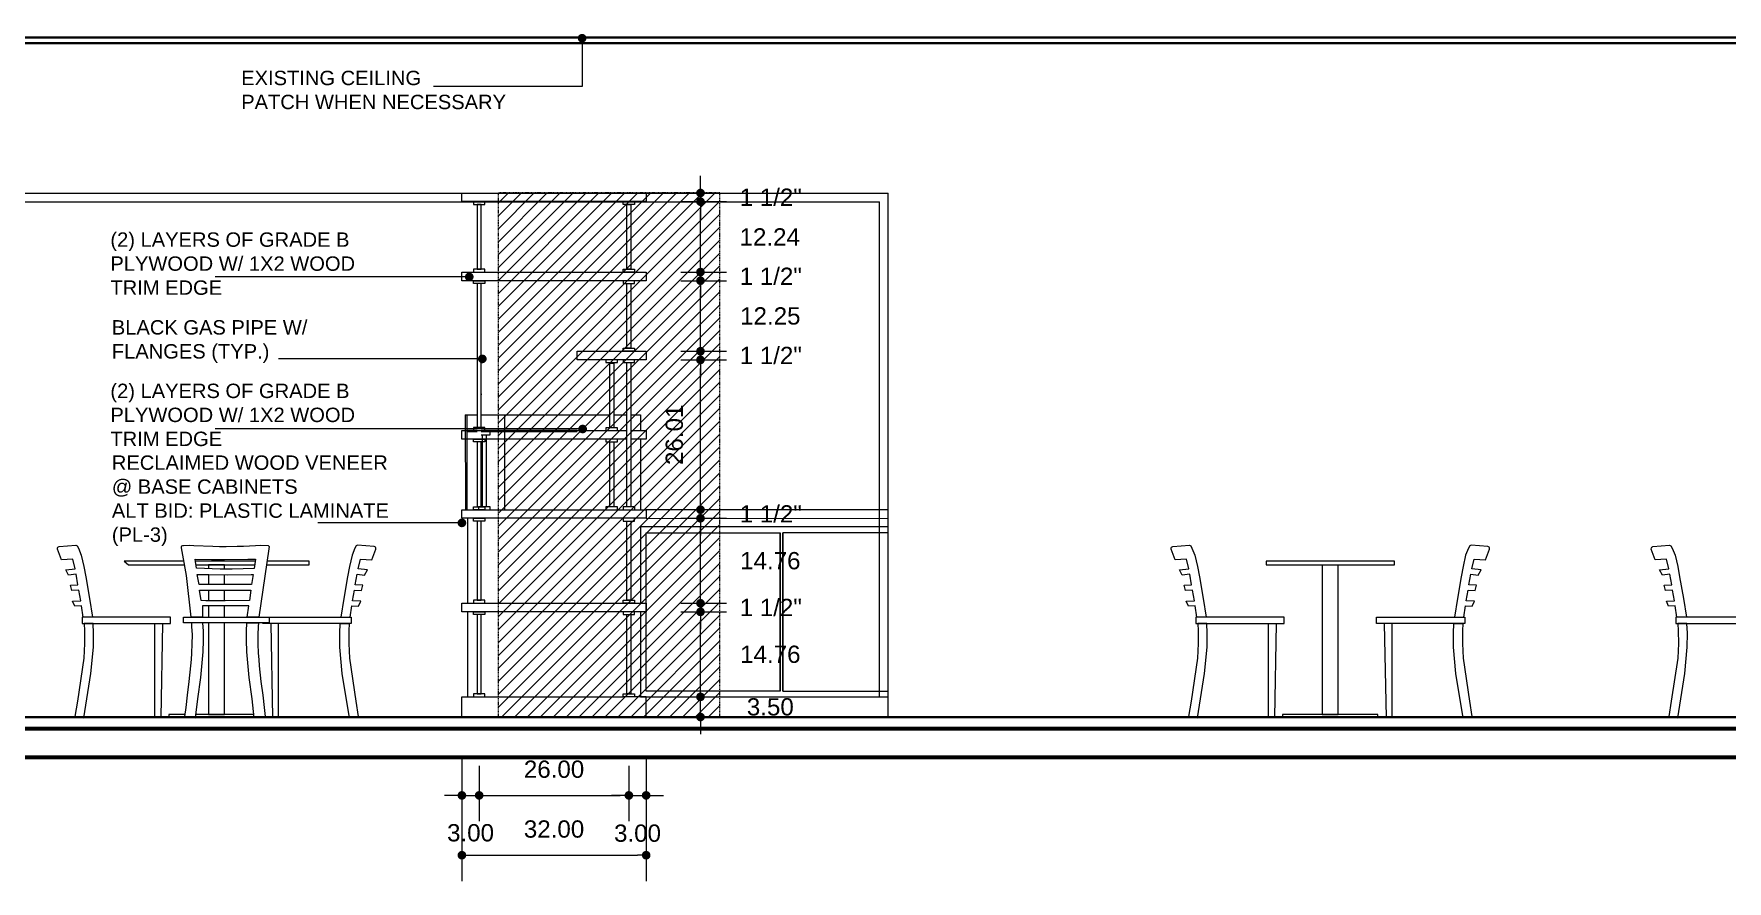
# Model space of a CAD drawing. Extents: x -566 to 72611, y -487 to 32334.
# Drawn here: x 179.1 to 473.2, y 448.5 to 595.6 of the extents above; entities that cross this region are included whole.
import ezdxf

# ---------------------------------------------------------------- set-up
doc = ezdxf.new("R2010")
doc.units = 0
doc.header["$LTSCALE"] = 0.5
doc.header["$MEASUREMENT"] = 0
doc.linetypes.add('HIDDEN', pattern=[0.375, 0.25, -0.125])
doc.layers.get('0').update_dxf_attribs({"color": 20, "linetype": 'CONTINUOUS'})
doc.layers.get('DEFPOINTS').update_dxf_attribs({"linetype": 'CONTINUOUS', "lineweight": 5})
for name, color, linetype, lineweight in [('Annotations', 40, 'CONTINUOUS', 5), ('Framing', 142, 'CONTINUOUS', 35), ('hatch', 253, 'CONTINUOUS', 5), ('viewed', 160, 'CONTINUOUS', 13), ('walls', 191, 'CONTINUOUS', 60)]:
    doc.layers.add(name, color=color, linetype=linetype, lineweight=lineweight)
doc.layers.add('demolished', color=7, linetype='HIDDEN', lineweight=13, true_color=0xf00000)
doc.layers.add('layout', color=7, linetype='CONTINUOUS', lineweight=5, true_color=0xcfcfcf)
doc.styles.get("Standard").update_dxf_attribs({"font": 'arial.ttf'})
doc.dimstyles.new('Arch96', dxfattribs={"dimscale": 96, "dimtxt": 0.03125, "dimasz": 0.015625, "dimexe": 0.046875, "dimexo": 0.0625, "dimgap": 0.03125, "dimtad": 1, "dimtoh": 1, "dimdec": 4, "dimzin": 3, "dimdsep": 46, "dimlunit": 4, "dimtxsty": 'Standard', "dimblk": 'DOT', "dimcen": 0, "dimdle": 0.046875, "dimclrd": 256, "dimclre": 256, "dimclrt": 256, "dimaunit": 1, "dimadec": 3, "dimazin": 2, "dimtfac": 1, "dimtdec": 4, "dimtmove": 2, "dimatfit": 3, "dimldrblk": 'ARO14', "dimfxl": 1, "dimfrac": 2, "dimlwd": -1, "dimlwe": -1, "dimarcsym": 0})
doc.dimstyles.new('Arch96 IN', dxfattribs={"dimscale": 96, "dimtxt": 0.03125, "dimasz": 0.015625, "dimexe": 0.046875, "dimexo": 0.125, "dimgap": 0.03125, "dimtad": 1, "dimtoh": 1, "dimzin": 3, "dimdsep": 46, "dimtxsty": 'Standard', "dimblk": 'DOT', "dimcen": 0, "dimdle": 0.046875, "dimclrd": 256, "dimclre": 256, "dimclrt": 256, "dimaunit": 1, "dimadec": 3, "dimazin": 2, "dimtfac": 1, "dimtmove": 2, "dimatfit": 3, "dimldrblk": 'ARO14', "dimfxl": 1, "dimfrac": 2, "dimlwd": -1, "dimlwe": -1, "dimarcsym": 0})

# ---------------------------------------------------------------- blocks, each defined once
blk = doc.blocks.new('_Dot')
at = {"color": 0, "linetype": 'ByBlock', "lineweight": -2}
blk.add_line((-0.5, 0), (-1, 0), dxfattribs=at)
at = {"color": 0, "linetype": 'ByBlock', "const_width": 0.5}
blk.add_lwpolyline([(-0.25, 0, 1), (0.25, 0, 1)], format="xyb", close=True, dxfattribs=at)
blk = doc.blocks.new('*D141')
at = {"layer": 'Annotations', "transparency": 16777216}
for p, q in [((294.9, 481.96), (294.9, 483.46)), ((294.9, 476.96), (294.9, 480.46)), ((297.47, 480.46), (299.4, 480.46)), ((297.47, 476.96), (299.4, 476.96)), ((294.9, 475.46), (294.9, 473.96))]:
    blk.add_line(p, q, dxfattribs=at)
at = {"layer": 'DEFPOINTS', "color": 0, "transparency": 16777216}
for p in [(285.47, 480.46), (294.9, 480.46), (285.47, 476.96)]:
    blk.add_point(p, dxfattribs=at)
at = {"layer": 'Annotations', "transparency": 16777216, "xscale": 1.5, "yscale": 1.5, "zscale": 1.5}
for p, rotation in [((294.9, 480.46), 270), ((294.9, 476.96), 90)]:
    blk.add_blockref('_Dot', p, dxfattribs=dict(at, rotation=rotation))
at = {"layer": 'Annotations', "transparency": 16777216, "insert": (307.03, 478.71), "char_height": 3, "attachment_point": 5}
blk.add_mtext('3.50', dxfattribs=at)
blk = doc.blocks.new('ARO14')
blk.add_line((0, 0), (-1.02, 0))
at = {"const_width": 0.0625}
blk.add_lwpolyline([(-0.77, 0.47), (0, 0), (-0.77, -0.47)], dxfattribs=at)
blk = doc.blocks.new('*D142')
at = {"layer": 'Annotations', "transparency": 16777216}
for p, q in [((297.47, 495.22), (299.4, 495.22)), ((294.9, 481.96), (294.9, 493.72)), ((297.47, 480.46), (299.4, 480.46))]:
    blk.add_line(p, q, dxfattribs=at)
at = {"layer": 'DEFPOINTS', "color": 0, "transparency": 16777216}
for p in [(285.47, 495.22), (294.9, 495.22), (285.47, 480.46)]:
    blk.add_point(p, dxfattribs=at)
at = {"layer": 'Annotations', "transparency": 16777216, "xscale": 1.5, "yscale": 1.5, "zscale": 1.5}
for p, rotation in [((294.9, 495.22), 90), ((294.9, 480.46), 270)]:
    blk.add_blockref('_Dot', p, dxfattribs=dict(at, rotation=rotation))
at = {"layer": 'Annotations', "transparency": 16777216, "insert": (307.03, 487.84), "char_height": 3, "attachment_point": 5}
blk.add_mtext('14.76', dxfattribs=at)
blk = doc.blocks.new('*D143')
at = {"layer": 'Annotations', "transparency": 16777216}
for p, q in [((294.9, 498.21), (294.9, 499.71)), ((291.47, 496.71), (299.4, 496.71)), ((291.47, 495.22), (299.4, 495.22)), ((294.9, 495.22), (294.9, 496.71)), ((294.9, 493.72), (294.9, 492.22))]:
    blk.add_line(p, q, dxfattribs=at)
at = {"layer": 'DEFPOINTS', "color": 0, "transparency": 16777216}
for p in [(285.47, 496.71), (285.47, 495.22), (294.9, 496.71)]:
    blk.add_point(p, dxfattribs=at)
at = {"layer": 'Annotations', "transparency": 16777216, "xscale": 1.5, "yscale": 1.5, "zscale": 1.5}
for p, rotation in [((294.9, 496.71), 270), ((294.9, 495.22), 90)]:
    blk.add_blockref('_Dot', p, dxfattribs=dict(at, rotation=rotation))
at = {"layer": 'Annotations', "transparency": 16777216, "insert": (307.11, 495.97), "char_height": 3, "attachment_point": 5}
blk.add_mtext('1 1/2"', dxfattribs=at)
blk = doc.blocks.new('*D144')
at = {"layer": 'Annotations', "transparency": 16777216}
for p, q in [((294.9, 498.21), (294.9, 509.97)), ((297.47, 511.47), (299.4, 511.47)), ((297.47, 496.71), (299.4, 496.71))]:
    blk.add_line(p, q, dxfattribs=at)
at = {"layer": 'DEFPOINTS', "color": 0, "transparency": 16777216}
for p in [(285.47, 511.47), (294.9, 511.47), (285.47, 496.71)]:
    blk.add_point(p, dxfattribs=at)
at = {"layer": 'Annotations', "transparency": 16777216, "xscale": 1.5, "yscale": 1.5, "zscale": 1.5}
for p, rotation in [((294.9, 511.47), 90), ((294.9, 496.71), 270)]:
    blk.add_blockref('_Dot', p, dxfattribs=dict(at, rotation=rotation))
at = {"layer": 'Annotations', "transparency": 16777216, "insert": (307.03, 504.09), "char_height": 3, "attachment_point": 5}
blk.add_mtext('14.76', dxfattribs=at)
blk = doc.blocks.new('*D145')
at = {"layer": 'Annotations', "transparency": 16777216}
for p, q in [((294.9, 514.47), (294.9, 515.97)), ((291.47, 512.97), (299.4, 512.97)), ((294.9, 511.47), (294.9, 512.97)), ((291.47, 511.47), (299.4, 511.47)), ((294.9, 509.97), (294.9, 508.47))]:
    blk.add_line(p, q, dxfattribs=at)
at = {"layer": 'DEFPOINTS', "color": 0, "transparency": 16777216}
for p in [(285.47, 512.97), (294.9, 512.97), (285.47, 511.47)]:
    blk.add_point(p, dxfattribs=at)
at = {"layer": 'Annotations', "transparency": 16777216, "xscale": 1.5, "yscale": 1.5, "zscale": 1.5}
for p, rotation in [((294.9, 512.97), 270), ((294.9, 511.47), 90)]:
    blk.add_blockref('_Dot', p, dxfattribs=dict(at, rotation=rotation))
at = {"layer": 'Annotations', "transparency": 16777216, "insert": (307.11, 512.22), "char_height": 3, "attachment_point": 5}
blk.add_mtext('1 1/2"', dxfattribs=at)
blk = doc.blocks.new('*D146')
at = {"layer": 'Annotations', "transparency": 16777216}
for p, q in [((297.47, 538.98), (299.4, 538.98)), ((294.9, 514.47), (294.9, 537.48)), ((297.47, 512.97), (299.4, 512.97))]:
    blk.add_line(p, q, dxfattribs=at)
at = {"layer": 'DEFPOINTS', "color": 0, "transparency": 16777216}
for p in [(285.47, 538.98), (294.9, 538.98), (285.47, 512.97)]:
    blk.add_point(p, dxfattribs=at)
at = {"layer": 'Annotations', "transparency": 16777216, "xscale": 1.5, "yscale": 1.5, "zscale": 1.5}
for p, rotation in [((294.9, 538.98), 90), ((294.9, 512.97), 270)]:
    blk.add_blockref('_Dot', p, dxfattribs=dict(at, rotation=rotation))
at = {"layer": 'Annotations', "transparency": 16777216, "insert": (290.37, 525.97), "char_height": 3, "attachment_point": 5, "rotation": 90}
blk.add_mtext('26.01', dxfattribs=at)
blk = doc.blocks.new('*D147')
at = {"layer": 'Annotations', "transparency": 16777216}
for p, q in [((294.9, 541.98), (294.9, 543.48)), ((291.47, 540.48), (299.4, 540.48)), ((291.47, 538.98), (299.4, 538.98)), ((294.9, 538.98), (294.9, 540.48)), ((294.9, 537.48), (294.9, 535.98))]:
    blk.add_line(p, q, dxfattribs=at)
at = {"layer": 'DEFPOINTS', "color": 0, "transparency": 16777216}
for p in [(285.47, 540.48), (285.47, 538.98), (294.9, 540.48)]:
    blk.add_point(p, dxfattribs=at)
at = {"layer": 'Annotations', "transparency": 16777216, "xscale": 1.5, "yscale": 1.5, "zscale": 1.5}
for p, rotation in [((294.9, 540.48), 270), ((294.9, 538.98), 90)]:
    blk.add_blockref('_Dot', p, dxfattribs=dict(at, rotation=rotation))
at = {"layer": 'Annotations', "transparency": 16777216, "insert": (307.11, 539.73), "char_height": 3, "attachment_point": 5}
blk.add_mtext('1 1/2"', dxfattribs=at)
blk = doc.blocks.new('*D148')
at = {"layer": 'Annotations', "transparency": 16777216}
for p, q in [((294.9, 541.98), (294.9, 551.23)), ((297.47, 552.73), (299.4, 552.73)), ((297.47, 540.48), (299.4, 540.48))]:
    blk.add_line(p, q, dxfattribs=at)
at = {"layer": 'DEFPOINTS', "color": 0, "transparency": 16777216}
for p in [(285.47, 552.73), (294.9, 552.73), (285.47, 540.48)]:
    blk.add_point(p, dxfattribs=at)
at = {"layer": 'Annotations', "transparency": 16777216, "xscale": 1.5, "yscale": 1.5, "zscale": 1.5}
for p, rotation in [((294.9, 552.73), 90), ((294.9, 540.48), 270)]:
    blk.add_blockref('_Dot', p, dxfattribs=dict(at, rotation=rotation))
at = {"layer": 'Annotations', "transparency": 16777216, "insert": (307.03, 546.6), "char_height": 3, "attachment_point": 5}
blk.add_mtext('12.25', dxfattribs=at)
blk = doc.blocks.new('*D149')
at = {"layer": 'Annotations', "transparency": 16777216}
for p, q in [((294.9, 555.73), (294.9, 557.23)), ((291.47, 554.23), (299.4, 554.23)), ((294.9, 552.73), (294.9, 554.23)), ((291.47, 552.73), (299.4, 552.73)), ((294.9, 551.23), (294.9, 549.73))]:
    blk.add_line(p, q, dxfattribs=at)
at = {"layer": 'DEFPOINTS', "color": 0, "transparency": 16777216}
for p in [(285.47, 554.23), (294.9, 554.23), (285.47, 552.73)]:
    blk.add_point(p, dxfattribs=at)
at = {"layer": 'Annotations', "transparency": 16777216, "xscale": 1.5, "yscale": 1.5, "zscale": 1.5}
for p, rotation in [((294.9, 554.23), 270), ((294.9, 552.73), 90)]:
    blk.add_blockref('_Dot', p, dxfattribs=dict(at, rotation=rotation))
at = {"layer": 'Annotations', "transparency": 16777216, "insert": (307.11, 553.48), "char_height": 3, "attachment_point": 5}
blk.add_mtext('1 1/2"', dxfattribs=at)
blk = doc.blocks.new('*D150')
at = {"layer": 'Annotations', "transparency": 16777216}
for p, q in [((294.9, 555.73), (294.9, 564.96)), ((297.47, 566.46), (299.4, 566.46)), ((297.47, 554.23), (299.4, 554.23))]:
    blk.add_line(p, q, dxfattribs=at)
at = {"layer": 'DEFPOINTS', "color": 0, "transparency": 16777216}
for p in [(285.47, 566.46), (294.9, 566.46), (285.47, 554.23)]:
    blk.add_point(p, dxfattribs=at)
at = {"layer": 'Annotations', "transparency": 16777216, "xscale": 1.5, "yscale": 1.5, "zscale": 1.5}
for p, rotation in [((294.9, 566.46), 90), ((294.9, 554.23), 270)]:
    blk.add_blockref('_Dot', p, dxfattribs=dict(at, rotation=rotation))
at = {"layer": 'Annotations', "transparency": 16777216, "insert": (306.93, 560.34), "char_height": 3, "attachment_point": 5}
blk.add_mtext('12.24', dxfattribs=at)
blk = doc.blocks.new('*D151')
at = {"layer": 'Annotations', "transparency": 16777216}
for p, q in [((294.9, 569.46), (294.9, 570.96)), ((291.47, 567.96), (299.4, 567.96)), ((294.9, 566.46), (294.9, 567.96)), ((291.47, 566.46), (299.4, 566.46)), ((294.9, 564.96), (294.9, 563.46))]:
    blk.add_line(p, q, dxfattribs=at)
at = {"layer": 'DEFPOINTS', "color": 0, "transparency": 16777216}
for p in [(285.47, 567.96), (294.9, 567.96), (285.47, 566.46)]:
    blk.add_point(p, dxfattribs=at)
at = {"layer": 'Annotations', "transparency": 16777216, "xscale": 1.5, "yscale": 1.5, "zscale": 1.5}
for p, rotation in [((294.9, 567.96), 270), ((294.9, 566.46), 90)]:
    blk.add_blockref('_Dot', p, dxfattribs=dict(at, rotation=rotation))
at = {"layer": 'Annotations', "transparency": 16777216, "insert": (307.11, 567.21), "char_height": 3, "attachment_point": 5}
blk.add_mtext('1 1/2"', dxfattribs=at)
blk = doc.blocks.new('*D152')
at = {"layer": 'Annotations', "transparency": 16777216}
for p, q in [((253.47, 470.04), (253.47, 448.46)), ((285.47, 470.04), (285.47, 448.46)), ((254.97, 452.96), (283.97, 452.96))]:
    blk.add_line(p, q, dxfattribs=at)
at = {"layer": 'DEFPOINTS', "color": 0, "transparency": 16777216}
for p in [(253.47, 482.04), (285.47, 482.04), (285.47, 452.96)]:
    blk.add_point(p, dxfattribs=at)
at = {"layer": 'Annotations', "transparency": 16777216, "xscale": 1.5, "yscale": 1.5, "zscale": 1.5, "rotation": 180}
blk.add_blockref('_Dot', (253.47, 452.96), dxfattribs=at)
at = {"layer": 'Annotations', "transparency": 16777216, "xscale": 1.5, "yscale": 1.5, "zscale": 1.5}
blk.add_blockref('_Dot', (285.47, 452.96), dxfattribs=at)
at = {"layer": 'Annotations', "transparency": 16777216, "insert": (269.47, 457.49), "char_height": 3, "attachment_point": 5}
blk.add_mtext('32.00', dxfattribs=at)
blk = doc.blocks.new('*D153')
at = {"layer": 'Annotations', "transparency": 16777216}
for p, q in [((253.47, 468.46), (253.47, 458.85)), ((256.47, 468.46), (256.47, 458.85)), ((251.97, 463.35), (250.47, 463.35)), ((253.47, 463.35), (256.47, 463.35)), ((257.97, 463.35), (259.47, 463.35))]:
    blk.add_line(p, q, dxfattribs=at)
at = {"layer": 'DEFPOINTS', "color": 0, "transparency": 16777216}
for p in [(253.47, 480.46), (256.47, 480.46), (256.47, 463.35)]:
    blk.add_point(p, dxfattribs=at)
at = {"layer": 'Annotations', "transparency": 16777216, "xscale": 1.5, "yscale": 1.5, "zscale": 1.5}
blk.add_blockref('_Dot', (253.47, 463.35), dxfattribs=at)
at = {"layer": 'Annotations', "transparency": 16777216, "xscale": 1.5, "yscale": 1.5, "zscale": 1.5, "rotation": 180}
blk.add_blockref('_Dot', (256.47, 463.35), dxfattribs=at)
at = {"layer": 'Annotations', "transparency": 16777216, "insert": (254.97, 456.84), "char_height": 3, "attachment_point": 5}
blk.add_mtext('3.00', dxfattribs=at)
blk = doc.blocks.new('*D154')
at = {"layer": 'Annotations', "transparency": 16777216}
for p, q in [((256.47, 468.46), (256.47, 458.85)), ((282.47, 468.46), (282.47, 458.85)), ((257.97, 463.35), (280.97, 463.35))]:
    blk.add_line(p, q, dxfattribs=at)
at = {"layer": 'DEFPOINTS', "color": 0, "transparency": 16777216}
for p in [(256.47, 480.46), (282.47, 480.46), (282.47, 463.35)]:
    blk.add_point(p, dxfattribs=at)
at = {"layer": 'Annotations', "transparency": 16777216, "xscale": 1.5, "yscale": 1.5, "zscale": 1.5, "rotation": 180}
blk.add_blockref('_Dot', (256.47, 463.35), dxfattribs=at)
at = {"layer": 'Annotations', "transparency": 16777216, "xscale": 1.5, "yscale": 1.5, "zscale": 1.5}
blk.add_blockref('_Dot', (282.47, 463.35), dxfattribs=at)
at = {"layer": 'Annotations', "transparency": 16777216, "insert": (269.47, 467.88), "char_height": 3, "attachment_point": 5}
blk.add_mtext('26.00', dxfattribs=at)
blk = doc.blocks.new('*D155')
at = {"layer": 'Annotations', "transparency": 16777216}
for p, q in [((282.47, 468.46), (282.47, 458.85)), ((285.47, 466.71), (285.47, 458.85)), ((280.97, 463.35), (279.47, 463.35)), ((282.47, 463.35), (285.47, 463.35)), ((286.97, 463.35), (288.47, 463.35))]:
    blk.add_line(p, q, dxfattribs=at)
at = {"layer": 'DEFPOINTS', "color": 0, "transparency": 16777216}
for p in [(282.47, 480.46), (285.47, 478.71), (285.47, 463.35)]:
    blk.add_point(p, dxfattribs=at)
at = {"layer": 'Annotations', "transparency": 16777216, "xscale": 1.5, "yscale": 1.5, "zscale": 1.5}
blk.add_blockref('_Dot', (282.47, 463.35), dxfattribs=at)
at = {"layer": 'Annotations', "transparency": 16777216, "xscale": 1.5, "yscale": 1.5, "zscale": 1.5, "rotation": 180}
blk.add_blockref('_Dot', (285.47, 463.35), dxfattribs=at)
at = {"layer": 'Annotations', "transparency": 16777216, "insert": (283.97, 456.77), "char_height": 3, "attachment_point": 5}
blk.add_mtext('3.00', dxfattribs=at)

msp = doc.modelspace()

# ---------------------------------------------------------------- hatches: boundary and pattern name
at = {"layer": 'demolished'}
h = msp.add_hatch(dxfattribs=at)
h.set_pattern_fill('ANSI31', color=256, scale=0.5, style=0)
h.set_pattern_definition([(225, (520.0315, 375.2067), (1.122532, -1.122532), [])])
h.paths.add_polyline_path([(298.25, 567.98959), (259.75, 567.98959), (259.75, 476.96138), (298.25, 476.96138)])

# ---------------------------------------------------------------- linework, layer by layer
for p, q in [((286.98893, 476.96138), (0.00592, 476.96138)), ((291.99485, 476.96138), (286.98893, 476.96138)), ((341.26541, 476.96138), (291.99485, 476.96138)), ((328.51628, 476.96138), (471.74509, 476.96138)), ((471.74509, 476.96138), (328.51628, 476.96138)), ((330.88209, 476.96138), (345.54954, 476.96138)), ((345.54954, 476.96138), (330.88209, 476.96138)), ((341.26541, 476.96138), (340.30537, 476.96138)), ((340.30537, 476.96138), (344.62379, 476.96138)), ((341.26541, 476.96138), (340.30537, 476.96138)), ((341.26541, 476.96138), (340.30537, 476.96138)), ((340.30537, 476.96138), (341.26541, 476.96138)), ((341.36827, 476.96138), (341.16255, 476.96138)), ((345.54954, 476.96138), (341.26541, 476.96138)), ((356.6325, 476.96138), (341.26541, 476.96138)), ((356.6325, 476.96138), (401.63444, 476.96138)), ((401.63444, 476.96138), (356.6325, 476.96138)), ((575.24057, 476.96138), (401.63444, 476.96138))]:
    msp.add_line(p, q)
msp.add_lwpolyline([(298.25, 567.98959), (259.75, 567.98959), (259.75, 476.96138), (298.25, 476.96138)], close=True, dxfattribs=at)
at = {"layer": 'Framing'}
for p, q in [((575.25, 594.96138, -80), (0.00018, 594.96138)), ((575.25, 593.96138, -80), (0.00023, 593.96138)), ((0.00592, 476.96138), (575.25, 476.96138)), ((0.00592, 476.96138), (575.25, 476.96138))]:
    msp.add_line(p, q, dxfattribs=at)
at = {"layer": 'hatch'}
for p, q in [((254.04785, 529.4314), (256.12071, 529.43257)), ((254.04785, 529.4314), (254.09928, 512.94569)), ((254.29785, 529.43218), (254.34928, 512.94647)), ((256.81068, 529.43296), (279.13902, 529.44553)), ((260.88641, 529.4314, 50.53082), (260.88641, 512.94569, 50.53082)), ((279.82899, 529.44591), (282.12783, 529.44721)), ((282.8178, 529.4476), (284.5001, 529.44854)), ((284.5001, 529.44854), (284.5001, 526.72605)), ((256.12071, 526.72605, -20), (254.3063, 526.72605, -20)), ((256.12071, 526.47605, -20), (254.30708, 526.47605, -20)), ((273.46925, 526.72605, -20), (256.81068, 526.72605, -20)), ((273.46925, 526.47605, -20), (256.81068, 526.47605, -20)), ((284.49422, 525.2174), (284.46925, 512.96283)), ((254.46925, 511.47418), (254.46925, 496.7121)), ((308.72588, 481.46138), (308.72588, 508.97418)), ((309.22588, 481.46138), (309.22588, 508.97418)), ((254.46925, 495.22345), (254.46925, 480.46138))]:
    msp.add_line(p, q, dxfattribs=at)
for points in [[(256.81068, 525.97604), (258.35945, 525.97604), (258.35945, 526.47605), (256.81068, 526.47605)], [(327.51628, 512.96854), (285.46925, 512.96854), (285.46925, 512.96854)], [(327.51628, 509.97418), (284.46925, 509.97418)], [(327.51628, 509.97418), (284.46925, 509.97418), (284.46925, 496.7121)], [(285.46925, 511.47418), (327.51628, 511.46283)], [(327.51628, 508.97418), (309.22588, 508.97418), (309.22588, 481.46138), (327.51628, 481.46138)], [(284.46925, 495.22345), (284.46925, 480.46138), (327.51628, 480.46138)]]:
    msp.add_lwpolyline(points, dxfattribs=at)
for points in [[(257.01803, 525.97604), (257.708, 525.97604), (257.708, 513.44856), (257.01803, 513.44856)], [(256.36301, 512.96283), (258.36301, 512.96283), (258.36301, 513.44285), (256.36301, 513.44285)], [(285.46925, 508.97418), (308.72588, 508.97418), (308.72588, 481.46138), (285.46925, 481.46138)]]:
    msp.add_lwpolyline(points, close=True, dxfattribs=at)
msp.add_arc((254.94715, 529.93395, 50.53082), 5.96049, 355.1634076, 355.2005463, dxfattribs=at)
at = {"layer": 'layout'}
for p, q in [((366.33575, 476.96138), (384.33648, 476.96138)), ((384.33648, 476.96138), (366.33575, 476.96138)), ((399.6115, 476.96138), (384.33648, 476.96138)), ((384.33648, 476.96138), (399.6115, 476.96138)), ((402.76767, 476.96138), (426.76864, 476.96138)), ((426.76864, 476.96138), (402.76767, 476.96138)), ((426.76864, 476.96138), (402.76767, 476.96138)), ((426.76864, 476.96138), (402.76767, 476.96138)), ((426.76864, 476.96138), (402.76767, 476.96138)), ((402.76767, 476.96138), (426.76864, 476.96138)), ((427.38581, 476.96138), (450.76961, 476.96138)), ((450.76961, 476.96138), (427.38581, 476.96138)), ((427.38581, 476.96138), (450.76961, 476.96138)), ((450.76961, 476.96138), (427.38581, 476.96138)), ((450.76961, 476.96138), (427.38581, 476.96138)), ((427.38581, 476.96138), (450.76961, 476.96138)), ((450.64222, 476.96138, 0.00378), (470.96623, 476.96138, 0.00378)), ((470.96623, 476.96138, 0.00378), (450.64222, 476.96138, 0.00378))]:
    msp.add_line(p, q, dxfattribs=at)
for points in [[(183.51851, 506.56703), (186.41215, 506.82388), (186.65216, 506.68673), (186.85788, 506.27528), (187.37218, 505.07524), (187.81792, 503.12087), (188.14364, 501.28651), (188.81224, 497.56636), (189.32655, 494.30909), (187.68077, 494.30909), (187.40065, 496.26345), (186.24071, 496.19488), (185.86355, 497.05205), (187.26717, 497.14862), (186.92475, 498.98744), (185.7264, 498.93784), (185.48639, 499.8636), (186.79823, 499.91356), (186.46358, 501.74081), (185.17781, 501.61224), (184.6635, 502.53799), (186.28924, 502.70679), (185.89784, 504.35521), (183.90919, 504.25234), (183.22345, 506.13814), (183.25632, 506.34386), (183.31385, 506.45605), (183.42316, 506.50779), (183.52673, 506.58252)], [(238.23784, 506.56703), (235.34421, 506.82388), (235.1042, 506.68673), (234.89848, 506.27528), (234.38417, 505.07524), (233.93844, 503.12087), (233.61271, 501.28651), (232.94411, 497.56636), (232.4298, 494.30909), (234.07559, 494.30909), (234.3557, 496.26345), (235.51564, 496.19488), (235.8928, 497.05205), (234.48918, 497.14862), (234.8316, 498.98744), (236.02995, 498.93784), (236.26996, 499.8636), (234.95813, 499.91356), (235.29278, 501.74081), (236.57854, 501.61224), (237.09285, 502.53799), (235.46711, 502.70679), (235.85851, 504.35521), (237.84717, 504.25234), (238.53291, 506.13814), (238.50003, 506.34386), (238.4425, 506.45605), (238.33319, 506.50779), (238.22962, 506.58252)], [(205.20136, 504.01301), (194.81248, 504.01234), (195.55447, 503.36717), (205.309, 503.36717)], [(217.57248, 504.01381), (207.18115, 504.01314)], [(207.28435, 503.36717), (217.46831, 503.36717)], [(212.26453, 502.64085), (212.26462, 503.36717), (209.48736, 503.36717), (209.48728, 502.72414)], [(219.53653, 503.36717), (226.94303, 503.36717), (226.94387, 504.01442), (219.63069, 504.01394)], [(209.48716, 501.72723), (209.48694, 499.96646)], [(212.26419, 499.96646), (212.26441, 501.67259)], [(209.48682, 498.99841), (209.48659, 497.15137)], [(212.26384, 497.13081), (212.26407, 498.98186)], [(209.48648, 496.28684), (209.48624, 494.31806)], [(212.26349, 494.31806), (212.26374, 496.28195)], [(219.9858, 494.30909), (234.24702, 494.30909), (234.24702, 493.17761), (218.92069, 493.17761), (218.92069, 493.33216)], [(209.48611, 493.33216), (209.48413, 477.39368), (212.26139, 477.39368), (212.26337, 493.33216)], [(205.3476, 477.39368), (202.58871, 477.39368), (202.58871, 476.96138), (219.15681, 476.96138), (219.15681, 477.03898)], [(217.34911, 477.39368), (207.28307, 477.39368)]]:
    msp.add_lwpolyline(points, dxfattribs=at)
for points in [[(219.84207, 506.7553), (219.97922, 506.54958), (219.94493, 506.17242), (218.21913, 494.31806), (216.18683, 494.31806), (216.46267, 496.27454), (208.42627, 496.28871), (208.42279, 494.31806), (206.47996, 494.31806), (205.61292, 501.54366), (205.02541, 505.06875), (204.76854, 506.33406), (204.77289, 506.56672), (204.8586, 506.70387), (204.97861, 506.7553), (205.12499, 506.74739), (206.13837, 506.79524), (206.89546, 506.75542), (210.20739, 506.61815), (211.38108, 506.57789), (212.50463, 506.58387), (214.42471, 506.61815), (215.55618, 506.65244), (217.61341, 506.72102), (218.4363, 506.78959)], [(217.633, 504.38949), (217.3734, 502.778), (213.56753, 502.64085), (211.5103, 502.64085), (207.37318, 502.81118), (207.11987, 504.39665), (210.00167, 504.28663), (212.25135, 504.29698), (216.29335, 504.35521)], [(217.21844, 501.73156), (216.95802, 499.96646), (207.84158, 499.96646), (207.51585, 501.73224), (209.53879, 501.7271), (212.71035, 501.66367), (216.84865, 501.73448)], [(216.81637, 499.00642), (216.56839, 497.21721), (212.38462, 497.12991), (209.00734, 497.15492), (208.25303, 497.1892), (208.17063, 497.21854), (207.92485, 499.00642), (211.27029, 498.98928), (213.56753, 498.97213)], [(202.83567, 494.30909), (187.50933, 494.30909), (187.50933, 493.17761), (202.83567, 493.17761)], [(205.09446, 494.31806), (219.9858, 494.31806), (219.9858, 493.33216), (205.09446, 493.33216)], [(187.81792, 476.82267), (189.05225, 484.53726), (189.48084, 489.11459), (189.49798, 491.54897), (189.42941, 493.17761), (187.86935, 493.17761), (187.92078, 491.94328), (187.93792, 489.7489), (187.81792, 487.17737), (186.68644, 479.73707), (186.275, 477.02839)], [(200.16127, 476.85695), (200.16127, 493.17761), (201.49762, 493.17761), (201.18988, 476.85695)], [(207.21332, 476.79808), (207.60166, 480.11423), (208.11596, 483.81723), (208.52741, 488.30884), (208.59598, 490.33178), (208.59598, 491.94328), (208.49114, 493.25739), (208.45884, 493.33216), (206.49888, 493.33216), (206.53876, 492.66331), (206.60733, 491.22325), (206.59019, 489.69747), (206.52161, 488.03455), (206.45304, 486.93736), (206.35018, 485.84017), (206.05874, 483.13149), (205.75015, 480.76568), (205.51014, 478.63988), (205.30442, 477.06268)], [(217.41886, 476.79808), (217.03052, 480.11423), (216.51622, 483.81723), (216.10477, 488.30884), (216.0362, 490.33178), (216.0362, 491.94328), (216.14104, 493.25739), (216.16556, 493.33216), (218.13407, 493.33216), (218.09342, 492.66331), (218.02485, 491.22325), (218.04199, 489.69747), (218.11057, 488.03455), (218.17914, 486.93736), (218.282, 485.84017), (218.57344, 483.13149), (218.88203, 480.76568), (219.12204, 478.63988), (219.32776, 477.06268)], [(221.59508, 476.85695), (221.59508, 493.17761), (220.25873, 493.17761), (220.56647, 476.85695)], [(233.93844, 476.82267), (232.7041, 484.53726), (232.27551, 489.11459), (232.25837, 491.54897), (232.32694, 493.17761), (233.88701, 493.17761), (233.83558, 491.94328), (233.81843, 489.7489), (233.93844, 487.17737), (235.06991, 479.73707), (235.48136, 477.02839)]]:
    msp.add_lwpolyline(points, close=True, dxfattribs=at)
for points, elevation in [([(376.92056, 506.56703), (379.81419, 506.82388), (380.0542, 506.68673), (380.25992, 506.27528), (380.77423, 505.07524), (381.21996, 503.12087), (381.54569, 501.28651), (382.21428, 497.56636), (382.72859, 494.30909), (381.08281, 494.30909), (380.80269, 496.26345), (379.64275, 496.19488), (379.26559, 497.05205), (380.66921, 497.14862), (380.32679, 498.98744), (379.12845, 498.93784), (378.88844, 499.8636), (380.20027, 499.91356), (379.86562, 501.74081), (378.57985, 501.61224), (378.06555, 502.53799), (379.69128, 502.70679), (379.29988, 504.35521), (377.31123, 504.25234), (376.62549, 506.13814), (376.65836, 506.34386), (376.7159, 506.45605), (376.82521, 506.50779), (376.92877, 506.58252)], 0.01238), ([(431.63988, 506.56703), (428.74625, 506.82388), (428.50624, 506.68673), (428.30052, 506.27528), (427.78621, 505.07524), (427.34048, 503.12087), (427.01475, 501.28651), (426.34615, 497.56636), (425.83185, 494.30909), (427.47763, 494.30909), (427.75775, 496.26345), (428.91769, 496.19488), (429.29484, 497.05205), (427.89122, 497.14862), (428.23365, 498.98744), (429.43199, 498.93784), (429.672, 499.8636), (428.36017, 499.91356), (428.69482, 501.74081), (429.98059, 501.61224), (430.49489, 502.53799), (428.86916, 502.70679), (429.26056, 504.35521), (431.24921, 504.25234), (431.93495, 506.13814), (431.90208, 506.34386), (431.84454, 506.45605), (431.73523, 506.50779), (431.63167, 506.58252)], 0.01238), ([(460.30441, 506.56703), (463.19804, 506.82388), (463.43805, 506.68673), (463.64377, 506.27528), (464.15808, 505.07524), (464.60381, 503.12087), (464.92954, 501.28651), (465.59814, 497.56636), (466.11244, 494.30909), (464.46666, 494.30909), (464.18654, 496.26345), (463.02661, 496.19488), (462.64945, 497.05205), (464.05307, 497.14862), (463.71065, 498.98744), (462.5123, 498.93784), (462.27229, 499.8636), (463.58412, 499.91356), (463.24947, 501.74081), (461.96371, 501.61224), (461.4494, 502.53799), (463.07513, 502.70679), (462.68373, 504.35521), (460.69508, 504.25234), (460.00934, 506.13814), (460.04222, 506.34386), (460.09975, 506.45605), (460.20906, 506.50779), (460.31262, 506.58252)], 0.00378), ([(398.60341, 504.01301), (393.14078, 504.01267), (393.14078, 503.36751), (398.71105, 503.36717)], 0.01238), ([(398.50925, 503.36624), (415.40883, 503.36717), (415.40967, 504.01442), (398.60341, 504.01301)], 0.01238), ([(402.8876, 503.36648), (402.88618, 477.39368), (405.66343, 477.39368), (405.66486, 503.36648)], 0.01238)]:
    msp.add_lwpolyline(points, dxfattribs=dict(at, elevation=elevation))
for points, elevation in [([(396.23771, 494.30909), (380.91138, 494.30909), (380.91138, 493.17761), (396.23771, 493.17761)], 0.01238), ([(412.32273, 494.30909), (427.64906, 494.30909), (427.64906, 493.17761), (412.32273, 493.17761)], 0.01238), ([(479.62156, 494.30909), (464.29523, 494.30909), (464.29523, 493.17761), (479.62156, 493.17761)], 0.00378), ([(381.21996, 476.82267), (382.45429, 484.53726), (382.88288, 489.11459), (382.90003, 491.54897), (382.83145, 493.17761), (381.27139, 493.17761), (381.32282, 491.94328), (381.33996, 489.7489), (381.21996, 487.17737), (380.08848, 479.73707), (379.67704, 477.02839)], 0.01238), ([(393.56331, 476.85695), (393.56331, 493.17761), (394.89966, 493.17761), (394.59193, 476.85695)], 0.01238), ([(414.99712, 476.85695), (414.99712, 493.17761), (413.66078, 493.17761), (413.96851, 476.85695)], 0.01238), ([(427.34048, 476.82267), (426.10614, 484.53726), (425.67756, 489.11459), (425.66041, 491.54897), (425.72899, 493.17761), (427.28905, 493.17761), (427.23762, 491.94328), (427.22047, 489.7489), (427.34048, 487.17737), (428.47195, 479.73707), (428.8834, 477.02839)], 0.01238), ([(464.60381, 476.82267), (465.83815, 484.53726), (466.26674, 489.11459), (466.28388, 491.54897), (466.21531, 493.17761), (464.65524, 493.17761), (464.70667, 491.94328), (464.72382, 489.7489), (464.60381, 487.17737), (463.47234, 479.73707), (463.06089, 477.02839)], 0.00378), ([(398.74964, 477.39368), (395.99075, 477.39368), (395.99075, 476.96138), (412.55885, 476.96138), (412.55885, 477.39368), (400.68511, 477.39368)], 0.01238)]:
    msp.add_lwpolyline(points, close=True, dxfattribs=dict(at, elevation=elevation))
at = {"layer": 'viewed'}
for p, q in [((-0.09694, 567.95959), (327.51628, 567.95959)), ((327.51628, 511.42854), (327.51628, 567.95959)), ((-0.09694, 566.44959), (326.01628, 566.44959)), ((326.01628, 480.46138), (326.01628, 566.44959)), ((327.51628, 476.96138), (327.51628, 558.73432))]:
    msp.add_line(p, q, dxfattribs=at)
for points in [[(285.46925, 566.46094), (253.46925, 566.46094), (253.46925, 567.95959), (285.46925, 567.95959)], [(257.46925, 566.46094), (255.46925, 566.46094), (255.46925, 565.94663), (257.46925, 565.94663)], [(281.46925, 566.46094), (283.46925, 566.46094), (283.46925, 565.94663), (281.46925, 565.94663)], [(285.46925, 552.72664), (253.46925, 552.72664), (253.46925, 554.22529), (285.46925, 554.22529)], [(257.46925, 552.24662), (255.46925, 552.24662), (255.46925, 552.72664), (257.46925, 552.72664)], [(256.81068, 552.24662), (256.12071, 552.24662), (256.12071, 527.24036), (256.81068, 527.24036)], [(281.46925, 552.24662), (283.46925, 552.24662), (283.46925, 552.72664), (281.46925, 552.72664)], [(282.12783, 552.24662), (282.8178, 552.24662), (282.8178, 540.99212), (282.12783, 540.99212)], [(285.46925, 538.97916), (273.46925, 538.97916), (273.46925, 540.47782), (285.46925, 540.47782)], [(278.48045, 538.49914), (280.48045, 538.49914), (280.48045, 538.97916), (278.48045, 538.97916)], [(279.13902, 538.4349), (279.82899, 538.4349), (279.82899, 527.20607), (279.13902, 527.20607)], [(281.46925, 540.99212), (283.46925, 540.99212), (283.46925, 540.47782), (281.46925, 540.47782)], [(281.46925, 538.49914), (283.46925, 538.49914), (283.46925, 538.97916), (281.46925, 538.97916)], [(282.12783, 538.49914), (282.8178, 538.49914), (282.8178, 513.44285), (282.12783, 513.44285)], [(257.46925, 527.24036), (255.46925, 527.24036), (255.46925, 526.72605), (257.46925, 526.72605)], [(278.48401, 526.72605), (280.48401, 526.72605), (280.48401, 527.20607), (278.48401, 527.20607)], [(257.46925, 524.74738), (255.46925, 524.74738), (255.46925, 525.2274), (257.46925, 525.2274)], [(278.48045, 524.73738), (280.48045, 524.73738), (280.48045, 525.2174), (278.48045, 525.2174)], [(279.13902, 524.73738), (279.82899, 524.73738), (279.82899, 513.44856), (279.13902, 513.44856)], [(285.46925, 512.96283), (285.46925, 511.47418), (253.46925, 511.47418), (253.46925, 512.96283)], [(257.46569, 512.96283), (255.46569, 512.96283), (255.46569, 513.44285), (257.46569, 513.44285)], [(278.48401, 512.96283), (280.48401, 512.96283), (280.48401, 513.44285), (278.48401, 513.44285)], [(281.47281, 512.96283), (283.47281, 512.96283), (283.47281, 513.44285), (281.47281, 513.44285)], [(257.46925, 510.99416), (255.46925, 510.99416), (255.46925, 511.47418), (257.46925, 511.47418)], [(256.81068, 510.99416), (256.12071, 510.99416), (256.12071, 497.22641), (256.81068, 497.22641)], [(281.46925, 510.99416), (283.46925, 510.99416), (283.46925, 511.47418), (281.46925, 511.47418)], [(282.12783, 510.99416), (282.8178, 510.99416), (282.8178, 497.22641), (282.12783, 497.22641)], [(257.46925, 497.22641), (255.46925, 497.22641), (255.46925, 496.7121), (257.46925, 496.7121)], [(281.46925, 497.22641), (283.46925, 497.22641), (283.46925, 496.7121), (281.46925, 496.7121)], [(285.46925, 496.7121), (285.46925, 495.22345), (253.46925, 495.22345), (253.46925, 496.7121)], [(257.46925, 494.74343), (255.46925, 494.74343), (255.46925, 495.22345), (257.46925, 495.22345)], [(256.81068, 494.74343), (256.12071, 494.74343), (256.12071, 480.97568), (256.81068, 480.97568)], [(281.46925, 494.74343), (283.46925, 494.74343), (283.46925, 495.22345), (281.46925, 495.22345)], [(282.12783, 494.74343), (282.8178, 494.74343), (282.8178, 480.97568), (282.12783, 480.97568)], [(257.46925, 480.97568), (255.46925, 480.97568), (255.46925, 480.46138), (257.46925, 480.46138)], [(281.46925, 480.97568), (283.46925, 480.97568), (283.46925, 480.46138), (281.46925, 480.46138)]]:
    msp.add_lwpolyline(points, close=True, dxfattribs=at)
at = {"layer": 'viewed', "elevation": 20}
for points in [[(256.81068, 565.94663), (256.12071, 565.94663), (256.12071, 554.7396), (256.81068, 554.7396)], [(282.12783, 565.94663), (282.8178, 565.94663), (282.8178, 554.7396), (282.12783, 554.7396)], [(257.46925, 554.7396), (255.46925, 554.7396), (255.46925, 554.22529), (257.46925, 554.22529)], [(281.46925, 554.7396), (283.46925, 554.7396), (283.46925, 554.22529), (281.46925, 554.22529)]]:
    msp.add_lwpolyline(points, close=True, dxfattribs=at)
at = {"layer": 'viewed'}
for points in [[(282.8178, 540.47782), (285.46925, 540.47782), (285.46925, 538.97916), (283.49165, 538.97916)], [(282.12783, 525.2174), (253.46925, 525.2174), (253.46925, 526.72605), (282.12783, 526.72605)], [(282.8178, 526.72605), (285.46925, 526.72605), (285.46925, 525.2174), (283.49165, 525.2174)], [(282.8178, 526.72605), (283.49165, 526.72605)], [(256.81068, 513.44285), (256.81068, 524.74738), (256.12071, 524.74738), (256.12071, 513.44285)], [(283.49165, 525.2174), (282.8178, 525.2174)], [(257.46925, 476.96138), (253.46925, 476.96138), (253.46925, 480.46138), (281.46925, 480.46138)], [(279.49165, 476.96138), (285.46925, 476.96138), (285.46925, 480.46138), (281.46925, 480.46138)], [(287.46925, 480.46138), (327.51628, 480.46138)], [(327.51628, 476.96138), (287.46925, 476.96138)]]:
    msp.add_lwpolyline(points, dxfattribs=at)
msp.add_arc((257.71814, 529.37445), 3.67073, 102.1589124, 104.3128353, dxfattribs=at)
at = {"layer": 'walls'}
for p, q in [((-5.10286, 474.96138), (767.5, 474.96138)), ((-5.10286, 469.96138), (767.5, 469.96138))]:
    msp.add_line(p, q, dxfattribs=at)

# ---------------------------------------------------------------- texts
at = {"layer": 'Annotations', "char_height": 2.5, "attachment_point": 1}
for s, insert in [('EXISTING CEILING\\PPATCH WHEN NECESSARY', (215.14158, 589.18855, -6)), ('(2) LAYERS OF GRADE B PLYWOOD W/ 1X2 WOOD TRIM EDGE', (192.42299, 561.11872, 34)), ('{\\fHelvetica|b0|i0|c0|p2;BLACK GAS PIPE W/ FLANGES (TYP.)}', (192.67638, 545.87928, 34)), ('(2) LAYERS OF GRADE B PLYWOOD W/ 1X2 WOOD TRIM EDGE', (192.42299, 534.84912, 34)), ('{\\f@Arial Unicode MS|b0|i0|c0|p34;RECLAIMED WOOD VENEER @ BASE CABINETS\\PALT BID: PLASTIC LAMINATE (PL-3)}', (192.67638, 522.38915, 34))]:
    msp.add_mtext_dynamic_manual_height_columns(s, width=49.0944694, gutter_width=12.5, heights=[0], dxfattribs=dict(at, insert=insert))

# ---------------------------------------------------------------- dimensions: what is measured, and where the dimension line sits
at = {"layer": 'Annotations'}
for base, p1, p2, dimstyle, picture, middle in [((294.90397, 567.959588), (285.46925, 566.460937), (285.46925, 567.959588), 'Arch96', '*D151', (307.108609, 567.210263)), ((294.90397, 566.46094), (285.46925, 554.22529), (285.46925, 566.46094), 'Arch96 IN', '*D150', (306.92853, 560.34311)), ((294.90397, 554.225289), (285.46925, 552.726637), (285.46925, 554.225289), 'Arch96', '*D149', (307.108609, 553.475963)), ((294.90397, 552.72664), (285.46925, 540.47782), (285.46925, 552.72664), 'Arch96 IN', '*D148', (307.03085, 546.60223)), ((294.90397, 540.47782), (285.46925, 538.97916), (285.46925, 540.47782), 'Arch96', '*D147', (307.10861, 539.72849)), ((294.90397, 538.97916), (285.46925, 512.96854), (285.46925, 538.97916), 'Arch96 IN', '*D146', (290.37225, 525.97385)), ((294.90397, 512.96854), (285.46925, 511.47418), (285.46925, 512.96854), 'Arch96', '*D145', (307.10861, 512.22136)), ((294.90397, 511.47418), (285.46925, 496.7121), (285.46925, 511.47418), 'Arch96 IN', '*D144', (307.03085, 504.09314)), ((294.90397, 496.712102), (285.46925, 495.223451), (285.46925, 496.712102), 'Arch96', '*D143', (307.108609, 495.967777)), ((294.90397, 495.22345), (285.46925, 480.46138), (285.46925, 495.22345), 'Arch96 IN', '*D142', (307.03085, 487.84241)), ((294.90397, 480.46138), (285.46925, 476.96138), (285.46925, 480.46138), 'Arch96 IN', '*D141', (307.03494, 478.71138))]:
    dim = msp.add_linear_dim(base=base, p1=p1, p2=p2, angle=90, dimstyle=dimstyle, dxfattribs=at)
    dim.commit()
    dim.dimension.update_dxf_attribs({"geometry": picture, "text_midpoint": middle})
for base, p1, p2, picture, middle in [((256.46925, 463.35042), (253.46925, 480.46138), (256.46925, 480.46138), '*D153', (254.96925, 456.84151)), ((285.46925, 463.35042), (282.46925, 480.46138), (285.46925, 478.71138), '*D155', (283.96925, 456.77206))]:
    dim = msp.add_linear_dim(base=base, p1=p1, p2=p2, dimstyle='Arch96 IN', dxfattribs=at)
    dim.commit()
    dim.dimension.update_dxf_attribs({"geometry": picture, "text_midpoint": middle, "dimtype": 160})
for base, p1, p2, picture, middle in [((285.46925, 452.95944), (253.46925, 482.03983), (285.46925, 482.03983), '*D152', (269.46925, 457.49218)), ((282.46925, 463.35042), (256.46925, 480.46138), (282.46925, 480.46138), '*D154', (269.46925, 467.88214))]:
    dim = msp.add_linear_dim(base=base, p1=p1, p2=p2, dimstyle='Arch96 IN', dxfattribs=at)
    dim.commit()
    dim.dimension.update_dxf_attribs({"geometry": picture, "text_midpoint": middle})

# ---------------------------------------------------------------- leaders
for points in [[(274.34417, 594.84745, -40), (274.34417, 586.44905, -40), (248.5176, 586.44905, -40)], [(254.74917, 553.38728), (236.43862, 553.41792), (210.61205, 553.41792)], [(257.01803, 539.15448), (221.60553, 539.15448)], [(274.43641, 526.9782), (236.43862, 527.00884), (210.61205, 527.00884)], [(253.46925, 510.67383), (228.45493, 510.67383)]]:
    msp.add_leader(points, dimstyle='Arch96', override={"dimtad": 0, "dimldrblk": 'Dot'}, dxfattribs=at)

doc.saveas('drawing.dxf')
